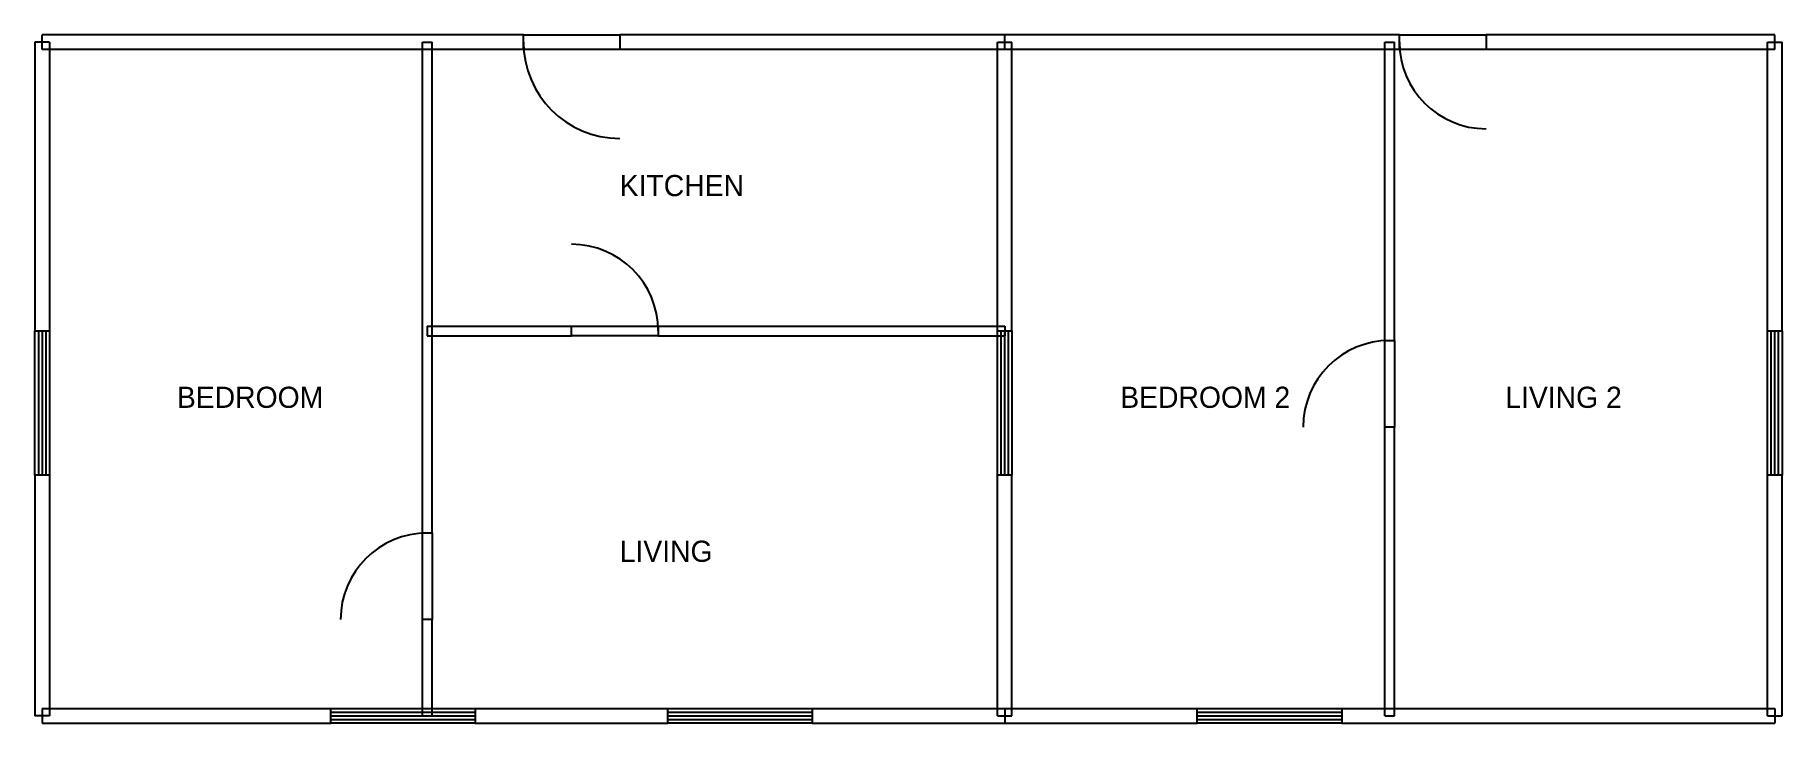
# Model space of a CAD drawing. Header units: metres. Extents: x -0.1 to 18.1, y -0.1 to 7.1.
import ezdxf

# ---------------------------------------------------------------- set-up
doc = ezdxf.new("R2010")
doc.units = ezdxf.units.M
for name, color, linetype in [('A-ANNO-TEXT', 2, 'Continuous'), ('A-DOOR', 3, 'Continuous'), ('A-GLAZ', 4, 'Continuous'), ('A-WALL', 7, 'Continuous')]:
    doc.layers.add(name, color=color, linetype=linetype)

msp = doc.modelspace()

# ---------------------------------------------------------------- linework, layer by layer
at = {"layer": 'A-DOOR'}
for points in [[(6, 6.925), (5, 6.925), (5, 7.075), (6, 7.075)], [(15, 6.925), (14.1, 6.925), (14.1, 7.075), (15, 7.075)], [(5.5, 4.05), (6.4, 4.05), (6.4, 3.95), (5.5, 3.95)], [(13.95, 3), (13.95, 3.9), (14.05, 3.9), (14.05, 3)], [(3.95, 1), (3.95, 1.9), (4.05, 1.9), (4.05, 1)]]:
    msp.add_lwpolyline(points, close=True, dxfattribs=at)
for centre, radius, start, end in [((6, 7), 1, 180, 270), ((15, 7), 0.9, 180, 270), ((5.5, 4), 0.9, 0, 90), ((14, 3), 0.9, 90, 180), ((4, 1), 0.9, 90, 180)]:
    msp.add_arc(centre, radius, start, end, dxfattribs=at)
at = {"layer": 'A-GLAZ'}
for p, q in [((-0.0375, 4), (-0.0375, 2.5)), ((0, 4), (0, 2.5)), ((0.0375, 4), (0.0375, 2.5)), ((9.9625, 2.5), (9.9625, 4)), ((10, 2.5), (10, 4)), ((10.0375, 2.5), (10.0375, 4)), ((17.9625, 2.5), (17.9625, 4)), ((18, 2.5), (18, 4)), ((18.0375, 2.5), (18.0375, 4)), ((3, 0.0375), (4.5, 0.0375)), ((3, 0), (4.5, 0)), ((6.5, 0.0375), (8, 0.0375)), ((6.5, 0), (8, 0)), ((12, 0.0375), (13.5, 0.0375)), ((12, 0), (13.5, 0)), ((3, -0.0375), (4.5, -0.0375)), ((6.5, -0.0375), (8, -0.0375)), ((12, -0.0375), (13.5, -0.0375))]:
    msp.add_line(p, q, dxfattribs=at)
for points in [[(0.075, 4), (0.075, 2.5), (-0.075, 2.5), (-0.075, 4)], [(9.925, 2.5), (9.925, 4), (10.075, 4), (10.075, 2.5)], [(17.925, 2.5), (17.925, 4), (18.075, 4), (18.075, 2.5)], [(3, 0.075), (4.5, 0.075), (4.5, -0.075), (3, -0.075)], [(6.5, 0.075), (8, 0.075), (8, -0.075), (6.5, -0.075)], [(12, 0.075), (13.5, 0.075), (13.5, -0.075), (12, -0.075)]]:
    msp.add_lwpolyline(points, close=True, dxfattribs=at)
at = {"layer": 'A-WALL'}
for p, q in [((-0.075, 7), (-0.075, 4)), ((0.075, 7), (-0.075, 7)), ((5, 7.075), (0, 7.075)), ((0, 6.925), (0, 7.075)), ((5, 6.925), (0, 6.925)), ((0.075, 7), (0.075, 4)), ((3.95, 1.9), (3.95, 7)), ((3.95, 7), (4.05, 7)), ((4.05, 1.9), (4.05, 7)), ((10, 7.075), (6, 7.075)), ((10, 6.925), (6, 6.925)), ((9.925, 4), (9.925, 7)), ((9.925, 7), (10.075, 7)), ((10, 6.925), (10, 7.075)), ((14.1, 7.075), (10, 7.075)), ((10, 6.925), (10, 7.075)), ((14.1, 6.925), (10, 6.925)), ((10.075, 4), (10.075, 7)), ((13.95, 3.9), (13.95, 7)), ((13.95, 7), (14.05, 7)), ((14.05, 3.9), (14.05, 7)), ((18, 7.075), (15, 7.075)), ((18, 6.925), (15, 6.925)), ((17.925, 4), (17.925, 7)), ((17.925, 7), (18.075, 7)), ((18, 6.925), (18, 7.075)), ((18.075, 4), (18.075, 7)), ((4, 4.05), (5.5, 4.05)), ((4, 4.05), (4, 3.95)), ((6.4, 4.05), (10, 4.05)), ((10, 4.05), (10, 3.95)), ((4, 3.95), (5.5, 3.95)), ((6.4, 3.95), (10, 3.95)), ((13.95, 0), (13.95, 3)), ((14.05, 0), (14.05, 3)), ((-0.075, 2.5), (-0.075, 0)), ((0.075, 2.5), (0.075, 0)), ((9.925, 0), (9.925, 2.5)), ((10.075, 0), (10.075, 2.5)), ((17.925, 0), (17.925, 2.5)), ((18.075, 0), (18.075, 2.5)), ((3.95, 0), (3.95, 1)), ((4.05, 0), (4.05, 1)), ((0.075, 0), (-0.075, 0)), ((0, 0.075), (3, 0.075)), ((0, 0.075), (0, -0.075)), ((3.95, 0), (4.05, 0)), ((4.5, 0.075), (6.5, 0.075)), ((8, 0.075), (10, 0.075)), ((9.925, 0), (10.075, 0)), ((10, 0.075), (10, -0.075)), ((10, 0.075), (12, 0.075)), ((10, 0.075), (10, -0.075)), ((13.5, 0.075), (18, 0.075)), ((13.95, 0), (14.05, 0)), ((17.925, 0), (18.075, 0)), ((18, 0.075), (18, -0.075)), ((0, -0.075), (3, -0.075)), ((4.5, -0.075), (6.5, -0.075)), ((8, -0.075), (10, -0.075)), ((10, -0.075), (12, -0.075)), ((13.5, -0.075), (18, -0.075))]:
    msp.add_line(p, q, dxfattribs=at)

# ---------------------------------------------------------------- texts
at = {"layer": 'A-ANNO-TEXT'}
for s, p in [('KITCHEN', (6, 5.4)), ('BEDROOM', (1.4, 3.2)), ('BEDROOM 2', (11.2, 3.2)), ('LIVING 2', (15.2, 3.2)), ('LIVING', (6, 1.6))]:
    msp.add_text(s, height=0.22, dxfattribs=at).set_placement(p)

doc.saveas('drawing.dxf')
